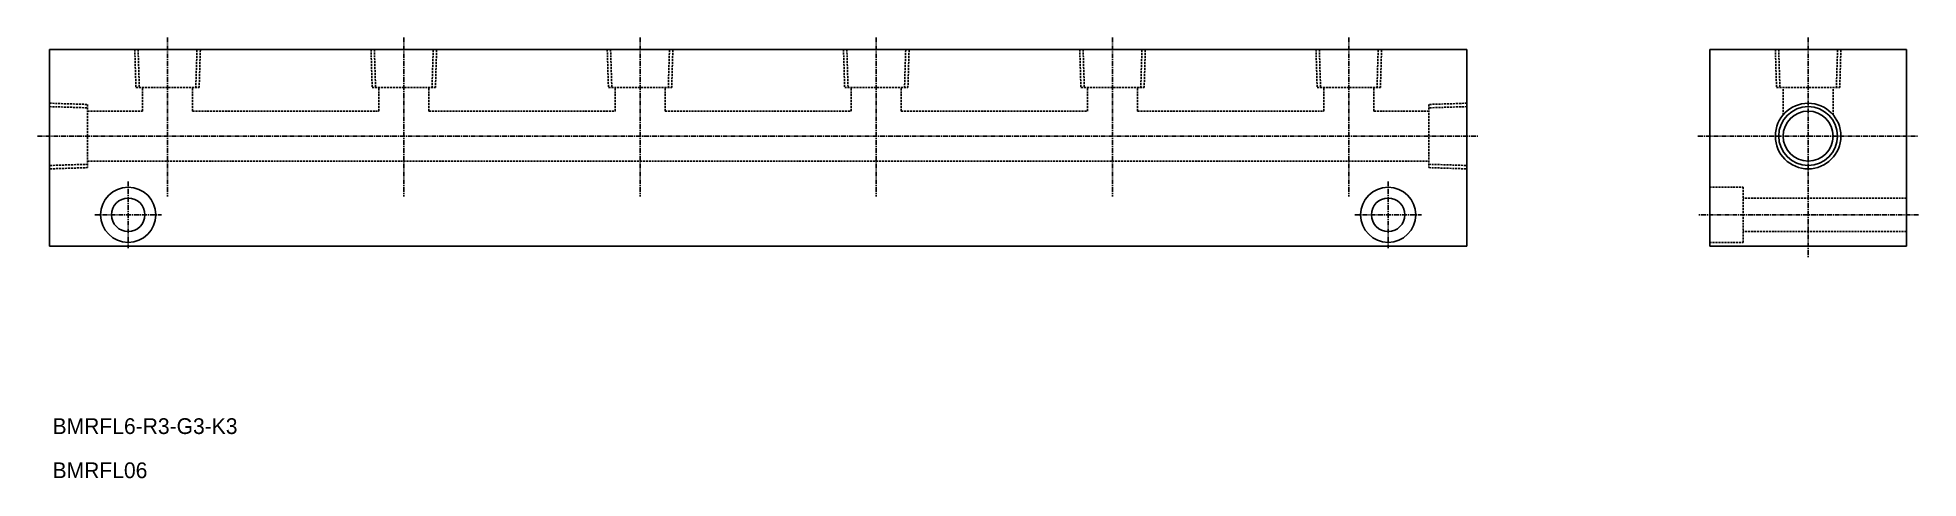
# Model space of a CAD drawing. Extents: x 239 to 717, y 263 to 375.
import ezdxf

# ---------------------------------------------------------------- set-up
doc = ezdxf.new("R2010")
doc.units = 0
doc.linetypes.add('CENTER', pattern=[2, 1.25, -0.25, 0.25, -0.25])
doc.linetypes.add('DASHED', pattern=[0.75, 0.5, -0.25])
doc.layers.get('0').update_dxf_attribs({"linetype": 'CONTINUOUS'})
doc.layers.add('CENTER', color=1, linetype='CENTER')

msp = doc.modelspace()

# ---------------------------------------------------------------- linework, layer by layer
at = {"color": 7, "linetype": 'CONTINUOUS'}
for p, q in [((242.35, 372.32), (602.35, 372.32)), ((242.35, 372.32), (242.35, 322.32)), ((602.35, 372.32), (602.35, 322.32)), ((664.01, 372.32), (714.01, 372.32)), ((664.01, 372.32), (664.01, 322.32)), ((714.01, 372.32), (714.01, 322.32)), ((602.35, 322.32), (242.35, 322.32)), ((714.01, 322.32), (664.01, 322.32))]:
    msp.add_line(p, q, dxfattribs=at)
at = {"color": 3, "linetype": 'DASHED'}
for p, q in [((264.02, 372.32), (264.32, 362.62)), ((264.87, 372.32), (265.18, 362.62)), ((279.52, 362.62), (279.82, 372.32)), ((280.38, 362.62), (280.68, 372.32)), ((324.02, 372.32), (324.32, 362.62)), ((324.87, 372.32), (325.18, 362.62)), ((339.52, 362.62), (339.82, 372.32)), ((340.38, 362.62), (340.68, 372.32)), ((384.02, 372.32), (384.32, 362.62)), ((384.87, 372.32), (385.18, 362.62)), ((399.52, 362.62), (399.82, 372.32)), ((400.38, 362.62), (400.68, 372.32)), ((444.02, 372.32), (444.32, 362.62)), ((444.87, 372.32), (445.18, 362.62)), ((459.52, 362.62), (459.82, 372.32)), ((460.38, 362.62), (460.68, 372.32)), ((504.02, 372.32), (504.32, 362.62)), ((504.87, 372.32), (505.18, 362.62)), ((519.52, 362.62), (519.82, 372.32)), ((520.38, 362.62), (520.68, 372.32)), ((564.02, 372.32), (564.32, 362.62)), ((564.87, 372.32), (565.18, 362.62)), ((579.52, 362.62), (579.82, 372.32)), ((580.38, 362.62), (580.68, 372.32)), ((680.68, 372.32), (680.98, 362.62)), ((681.54, 372.32), (681.84, 362.62)), ((696.18, 362.62), (696.49, 372.32)), ((697.04, 362.62), (697.34, 372.32)), ((242.35, 358.66), (252.05, 358.35)), ((252.05, 358.35), (252.05, 342.3)), ((264.32, 362.62), (280.38, 362.62)), ((266, 356.67), (266, 362.62)), ((278.7, 356.67), (278.7, 362.62)), ((324.32, 362.62), (340.38, 362.62)), ((326, 356.67), (326, 362.62)), ((338.7, 356.67), (338.7, 362.62)), ((384.32, 362.62), (400.38, 362.62)), ((386, 356.67), (386, 362.62)), ((398.7, 356.67), (398.7, 362.62)), ((444.32, 362.62), (460.38, 362.62)), ((446, 356.67), (446, 362.62)), ((458.7, 356.67), (458.7, 362.62)), ((504.32, 362.62), (520.38, 362.62)), ((506, 356.67), (506, 362.62)), ((518.7, 356.67), (518.7, 362.62)), ((564.32, 362.62), (580.38, 362.62)), ((566, 356.67), (566, 362.62)), ((578.7, 356.67), (578.7, 362.62)), ((602.35, 358.66), (592.65, 358.35)), ((592.65, 358.35), (592.65, 342.3)), ((680.98, 362.62), (697.04, 362.62)), ((682.66, 355.72), (682.66, 362.62)), ((695.36, 355.72), (695.36, 362.62)), ((242.35, 357.8), (252.05, 357.5)), ((252.05, 356.67), (266, 356.67)), ((278.7, 356.67), (326, 356.67)), ((338.7, 356.67), (386, 356.67)), ((398.7, 356.67), (446, 356.67)), ((458.7, 356.67), (506, 356.67)), ((518.7, 356.67), (566, 356.67)), ((578.7, 356.67), (592.65, 356.67)), ((602.35, 357.8), (592.65, 357.5)), ((252.05, 343.97), (592.65, 343.97)), ((252.05, 343.15), (242.35, 342.85)), ((252.05, 342.3), (242.35, 341.99)), ((592.65, 343.15), (602.35, 342.85)), ((592.65, 342.3), (602.35, 341.99)), ((664.01, 337.32), (672.51, 337.32)), ((672.51, 337.32), (672.51, 323.32)), ((714.01, 334.57), (672.51, 334.57)), ((714.01, 326.07), (672.51, 326.07)), ((664.01, 323.32), (672.51, 323.32))]:
    msp.add_line(p, q, dxfattribs=at)
at = {"color": 3, "linetype": 'CONTINUOUS'}
msp.add_circle((689.01, 350.32), 8.33, dxfattribs=at)
at = {"color": 7, "linetype": 'CONTINUOUS'}
for centre, radius in [((689.01, 350.32), 7.47), ((689.01, 350.32), 6.35), ((262.35, 330.32), 7), ((262.35, 330.32), 4.25), ((582.35, 330.32), 7), ((582.35, 330.32), 4.25)]:
    msp.add_circle(centre, radius, dxfattribs=at)
at = {"layer": 'CENTER'}
for p, q in [((272.35, 375.32), (272.35, 335.01)), ((332.35, 375.32), (332.35, 335.01)), ((392.35, 375.32), (392.35, 335.01)), ((452.35, 375.32), (452.35, 335.01)), ((512.35, 375.32), (512.35, 335.01)), ((572.35, 375.32), (572.35, 335.01)), ((689.01, 375.32), (689.01, 319.32)), ((239.35, 350.32), (605.35, 350.32)), ((661.01, 350.32), (717.01, 350.32)), ((262.35, 338.82), (262.35, 321.82)), ((582.35, 338.82), (582.35, 321.82)), ((253.85, 330.32), (270.85, 330.32)), ((573.85, 330.32), (590.85, 330.32)), ((717.01, 330.32), (661.01, 330.32))]:
    msp.add_line(p, q, dxfattribs=at)

# ---------------------------------------------------------------- texts
at = {"color": 7, "linetype": 'CONTINUOUS'}
for s, p in [('BMRFL6-R3-G3-K3', (243.15, 274.65)), ('BMRFL06', (243.15, 263.44))]:
    msp.add_text(s, height=4, dxfattribs=at).set_placement(p)

doc.saveas('drawing.dxf')
